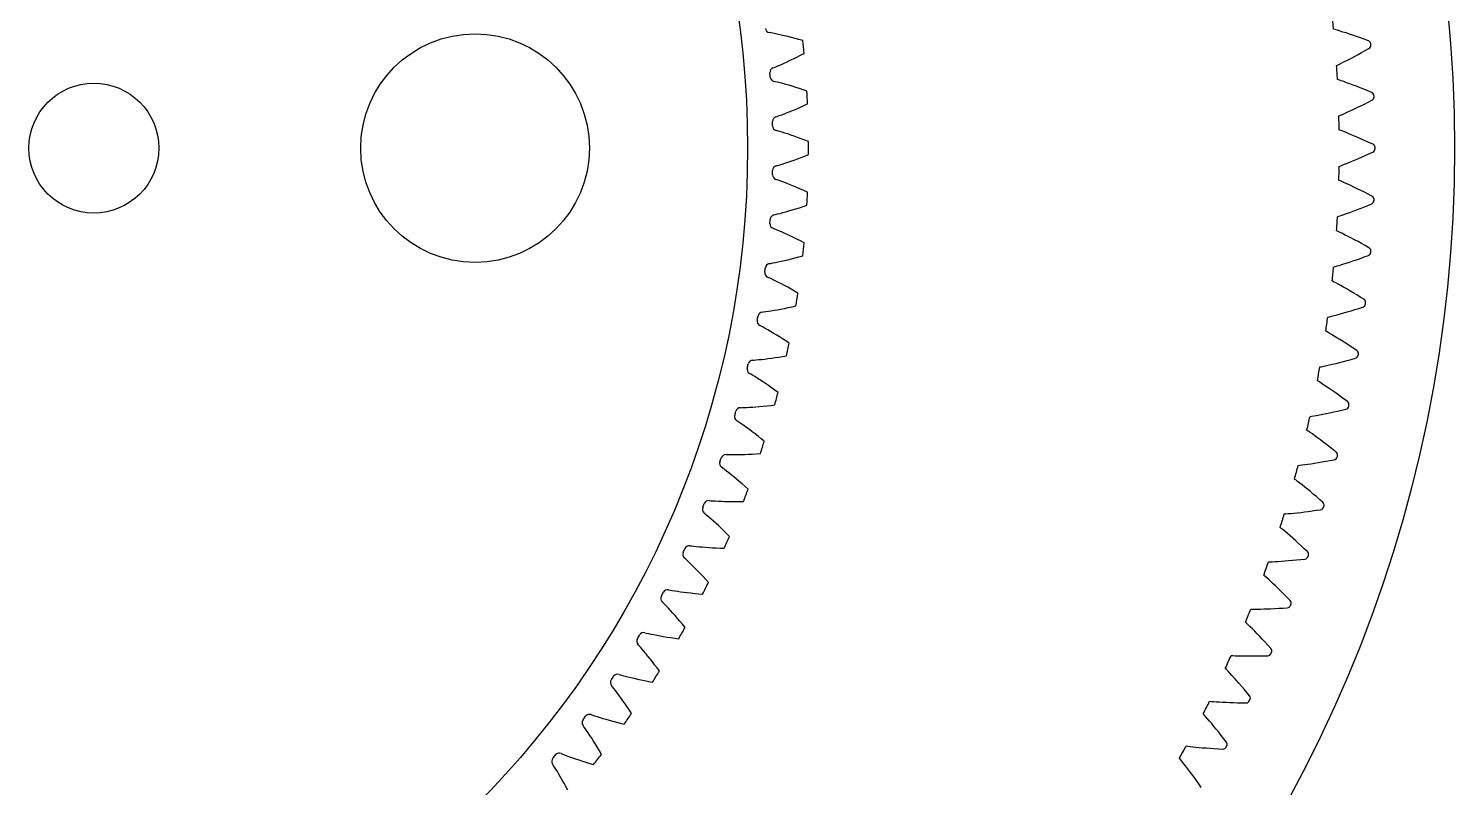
# Model space of a CAD drawing. Header units: millimetres. Extents: x -107 to 107, y -107 to 107.
# Drawn here: x -5.1 to 107.1, y -50.4 to 9.4 of the extents above; entities that cross this region are included whole.
import ezdxf

# ---------------------------------------------------------------- set-up
doc = ezdxf.new("R2010")
doc.units = ezdxf.units.MM

msp = doc.modelspace()

# ---------------------------------------------------------------- linework, layer by layer
at = {"layer": 'bore'}
msp.add_circle((0, 0), 5.113, dxfattribs=at)
at = {"layer": 'journal'}
msp.add_circle((-21.875, 0), 73.3245, dxfattribs=at)
at = {"layer": 'outer'}
msp.add_circle((0, 0), 107.079107, dxfattribs=at)
at = {"layer": 'output_ring'}
for p, q in [((97.688806, 9.332361), (97.567915, 9.367882)), ((97.865622, 9.279595), (97.688806, 9.332361)), ((98.072308, 9.216697), (97.865622, 9.279595)), ((98.301168, 9.145536), (98.072308, 9.216697)), ((98.54809, 9.066988), (98.301168, 9.145536)), ((98.81044, 8.981538), (98.54809, 9.066988)), ((99.086367, 8.889469), (98.81044, 8.981538)), ((99.374478, 8.790953), (99.086367, 8.889469)), ((99.673686, 8.686093), (99.374478, 8.790953)), ((99.983108, 8.574942), (99.673686, 8.686093)), ((100.301974, 8.457986), (99.983108, 8.574942)), ((98.079989, 6.641272), (98.27381, 6.73671)), ((98.27381, 6.73671), (98.488181, 6.843885)), ((98.488181, 6.843885), (98.719183, 6.961265)), ((98.719183, 6.961265), (98.964297, 7.087948)), ((98.964297, 7.087948), (99.221741, 7.223354)), ((99.221741, 7.223354), (99.49017, 7.367089)), ((99.49017, 7.367089), (99.768524, 7.518877)), ((99.768524, 7.518877), (100.055944, 7.678522)), ((100.055944, 7.678522), (100.351746, 7.845421)), ((97.800441, 6.506081), (97.914012, 6.560652)), ((97.914012, 6.560652), (98.079989, 6.641272)), ((97.986754, 5.365799), (97.867402, 5.40619)), ((98.161286, 5.305911), (97.986754, 5.365799)), ((98.365253, 5.234689), (98.161286, 5.305911)), ((98.591042, 5.154311), (98.365253, 5.234689)), ((98.834577, 5.065822), (98.591042, 5.154311)), ((99.09325, 4.969809), (98.834577, 5.065822)), ((99.365218, 4.866634), (99.09325, 4.969809)), ((99.649101, 4.756523), (99.365218, 4.866634)), ((99.943813, 4.639623), (99.649101, 4.756523)), ((100.248477, 4.516025), (99.943813, 4.639623)), ((100.562341, 4.386242), (100.248477, 4.516025)), ((99.706994, 3.32914), (99.991271, 3.469524)), ((99.991271, 3.469524), (100.284925, 3.617389)), ((100.284925, 3.617389), (100.587248, 3.772164)), ((97.98376, 2.537317), (98.09945, 2.587241)), ((98.09945, 2.587241), (98.268558, 2.661067)), ((98.268558, 2.661067), (98.466087, 2.748573)), ((98.466087, 2.748573), (98.684625, 2.846972)), ((98.684625, 2.846972), (98.920194, 2.954894)), ((98.920194, 2.954894), (99.170241, 3.071539)), ((99.170241, 3.071539), (99.432961, 3.196401)), ((99.432961, 3.196401), (99.706994, 3.32914)), ((98.12371, 1.390422), (98.006093, 1.435616)), ((98.295672, 1.323509), (98.12371, 1.390422)), ((98.496585, 1.24408), (98.295672, 1.323509)), ((98.718931, 1.154618), (98.496585, 1.24408)), ((98.95868, 1.056332), (98.718931, 1.154618)), ((99.213249, 0.949915), (98.95868, 1.056332)), ((99.480813, 0.835803), (99.213249, 0.949915)), ((99.76, 0.714278), (99.480813, 0.835803)), ((100.049733, 0.585531), (99.76, 0.714278)), ((100.349137, 0.449687), (100.049733, 0.585531)), ((100.657484, 0.307291), (100.349137, 0.449687)), ((98.718931, -1.154618), (98.95868, -1.056332)), ((98.95868, -1.056332), (99.213249, -0.949915)), ((99.213249, -0.949915), (99.480813, -0.835803)), ((99.480813, -0.835803), (99.76, -0.714278)), ((99.76, -0.714278), (100.049733, -0.585531)), ((100.049733, -0.585531), (100.349137, -0.449687)), ((100.349137, -0.449687), (100.657484, -0.307291)), ((98.006093, -1.435616), (98.12371, -1.390422)), ((98.12371, -1.390422), (98.295672, -1.323509)), ((98.295672, -1.323509), (98.496585, -1.24408)), ((98.496585, -1.24408), (98.718931, -1.154618)), ((98.09945, -2.587241), (97.98376, -2.537317)), ((98.268558, -2.661067), (98.09945, -2.587241)), ((98.466087, -2.748573), (98.268558, -2.661067)), ((98.684625, -2.846972), (98.466087, -2.748573)), ((98.920194, -2.954894), (98.684625, -2.846972)), ((99.170241, -3.071539), (98.920194, -2.954894)), ((99.432961, -3.196401), (99.170241, -3.071539)), ((99.706994, -3.32914), (99.432961, -3.196401)), ((99.991271, -3.469524), (99.706994, -3.32914)), ((100.284925, -3.617389), (99.991271, -3.469524)), ((100.248477, -4.516025), (100.562341, -4.386242)), ((100.587248, -3.772164), (100.284925, -3.617389)), ((97.867402, -5.40619), (97.986754, -5.365799)), ((97.986754, -5.365799), (98.161286, -5.305911)), ((98.161286, -5.305911), (98.365253, -5.234689)), ((98.365253, -5.234689), (98.591042, -5.154311)), ((98.591042, -5.154311), (98.834577, -5.065822)), ((98.834577, -5.065822), (99.09325, -4.969809)), ((99.09325, -4.969809), (99.365218, -4.866634)), ((99.365218, -4.866634), (99.649101, -4.756523)), ((99.649101, -4.756523), (99.943813, -4.639623)), ((99.943813, -4.639623), (100.248477, -4.516025)), ((97.914012, -6.560652), (97.800441, -6.506081)), ((98.079989, -6.641272), (97.914012, -6.560652)), ((98.27381, -6.73671), (98.079989, -6.641272)), ((98.488181, -6.843885), (98.27381, -6.73671)), ((98.719183, -6.961265), (98.488181, -6.843885)), ((98.964297, -7.087948), (98.719183, -6.961265)), ((99.221741, -7.223354), (98.964297, -7.087948)), ((99.49017, -7.367089), (99.221741, -7.223354)), ((99.768524, -7.518877), (99.49017, -7.367089)), ((100.055944, -7.678522), (99.768524, -7.518877)), ((100.351746, -7.845421), (100.055944, -7.678522)), ((98.81044, -8.981538), (99.086367, -8.889469)), ((99.086367, -8.889469), (99.374478, -8.790953)), ((99.374478, -8.790953), (99.673686, -8.686093)), ((99.673686, -8.686093), (99.983108, -8.574942)), ((99.983108, -8.574942), (100.301974, -8.457986)), ((97.567915, -9.367882), (97.688806, -9.332361)), ((97.688806, -9.332361), (97.865622, -9.279595)), ((97.865622, -9.279595), (98.072308, -9.216697)), ((98.072308, -9.216697), (98.301168, -9.145536)), ((98.301168, -9.145536), (98.54809, -9.066988)), ((98.54809, -9.066988), (98.81044, -8.981538)), ((97.567701, -10.523285), (97.456435, -10.464156)), ((97.730275, -10.610564), (97.567701, -10.523285)), ((97.920069, -10.713779), (97.730275, -10.610564)), ((98.129921, -10.829553), (97.920069, -10.713779)), ((98.355976, -10.956198), (98.129921, -10.829553)), ((98.595755, -11.09271), (98.355976, -10.956198)), ((98.8475, -11.238438), (98.595755, -11.09271)), ((99.109883, -11.392933), (98.8475, -11.238438)), ((99.381858, -11.555878), (99.109883, -11.392933)), ((99.662572, -11.727039), (99.381858, -11.555878)), ((99.951367, -11.905789), (99.662572, -11.727039)), ((97.108124, -13.314183), (97.230356, -13.28359)), ((97.230356, -13.28359), (97.409164, -13.238032)), ((97.409164, -13.238032), (97.618229, -13.183563)), ((97.618229, -13.183563), (97.849786, -13.121735)), ((97.849786, -13.121735), (98.099688, -13.053258)), ((98.099688, -13.053258), (98.365286, -12.97851)), ((98.365286, -12.97851), (98.644717, -12.897699)), ((98.644717, -12.897699), (98.936584, -12.81094)), ((98.936584, -12.81094), (99.239796, -12.718291)), ((99.239796, -12.718291), (99.553468, -12.619771)), ((99.553468, -12.619771), (99.876812, -12.515833)), ((97.061087, -14.468627), (96.952309, -14.405038)), ((97.219991, -14.562423), (97.061087, -14.468627)), ((97.405446, -14.673245), (97.219991, -14.562423)), ((97.610433, -14.797429), (97.405446, -14.673245)), ((97.83117, -14.93313), (97.610433, -14.797429)), ((98.06522, -15.079248), (97.83117, -14.93313)), ((98.310853, -15.235058), (98.06522, -15.079248)), ((98.566759, -15.40006), (98.310853, -15.235058)), ((98.831907, -15.573892), (98.566759, -15.40006)), ((99.105454, -15.756289), (98.831907, -15.573892)), ((98.040993, -16.884737), (98.336137, -16.809878)), ((98.336137, -16.809878), (98.642854, -16.729593)), ((98.642854, -16.729593), (98.960261, -16.643866)), ((98.960261, -16.643866), (99.287552, -16.553117)), ((99.386768, -15.946595), (99.105454, -15.756289)), ((96.488785, -17.238608), (96.612156, -17.212994)), ((96.612156, -17.212994), (96.792664, -17.17472)), ((96.792664, -17.17472), (97.003765, -17.128768)), ((97.003765, -17.128768), (97.237637, -17.076374)), ((97.237637, -17.076374), (97.490108, -17.018082)), ((97.490108, -17.018082), (97.758517, -16.954158)), ((97.758517, -16.954158), (98.040993, -16.884737)), ((96.395002, -18.390198), (96.28889, -18.322252)), ((96.549974, -18.490357), (96.395002, -18.390198)), ((96.730786, -18.608603), (96.549974, -18.490357)), ((96.930572, -18.740992), (96.730786, -18.608603)), ((97.145628, -18.885527), (96.930572, -18.740992)), ((97.373565, -19.04101), (97.145628, -18.885527)), ((97.612681, -19.206646), (97.373565, -19.04101)), ((97.86169, -19.381883), (97.612681, -19.206646)), ((98.119576, -19.566318), (97.86169, -19.381883)), ((98.385506, -19.759651), (98.119576, -19.566318)), ((98.658877, -19.961201), (98.385506, -19.759651)), ((95.710915, -21.134711), (95.835223, -21.114117)), ((95.835223, -21.114117), (96.017133, -21.08319)), ((96.017133, -21.08319), (96.229923, -21.04583)), ((96.229923, -21.04583), (96.465726, -21.002958)), ((96.465726, -21.002958), (96.720352, -20.954944)), ((96.720352, -20.954944), (96.991132, -20.901951)), ((96.991132, -20.901951), (97.276189, -20.844035)), ((97.276189, -20.844035), (97.574124, -20.781197)), ((97.574124, -20.781197), (97.883843, -20.713408)), ((97.883843, -20.713408), (98.204463, -20.640615)), ((98.204463, -20.640615), (98.535162, -20.563204)), ((95.57054, -22.281554), (95.467269, -22.209364)), ((95.721326, -22.38791), (95.57054, -22.281554)), ((95.897197, -22.513387), (95.721326, -22.38791)), ((96.091454, -22.653764), (95.897197, -22.513387)), ((96.300476, -22.806896), (96.091454, -22.653764)), ((96.521924, -22.971488), (96.300476, -22.806896)), ((96.754132, -23.146678), (96.521924, -22.971488)), ((96.995835, -23.331863), (96.754132, -23.146678)), ((97.246034, -23.526597), (96.995835, -23.331863)), ((97.503911, -23.730548), (97.246034, -23.526597)), ((96.651797, -24.718374), (96.964008, -24.663191)), ((96.964008, -24.663191), (97.287316, -24.603452)), ((97.287316, -24.603452), (97.62088, -24.539506)), ((97.76889, -23.943011), (97.503911, -23.730548)), ((94.775792, -24.996089), (94.900832, -24.98055)), ((94.900832, -24.98055), (95.083847, -24.95702)), ((95.083847, -24.95702), (95.297976, -24.928314)), ((95.297976, -24.928314), (95.535323, -24.895033)), ((95.535323, -24.895033), (95.791685, -24.857378)), ((95.791685, -24.857378), (96.06439, -24.815401)), ((96.06439, -24.815401), (96.35156, -24.769085)), ((96.35156, -24.769085), (96.651797, -24.718374)), ((94.589056, -26.136301), (94.488795, -26.059985)), ((94.735408, -26.248681), (94.589056, -26.136301)), ((94.90605, -26.381182), (94.735408, -26.248681)), ((95.094458, -26.529315), (94.90605, -26.381182)), ((95.297103, -26.690793), (95.094458, -26.529315)), ((95.511699, -26.864223), (95.297103, -26.690793)), ((95.736616, -27.048681), (95.511699, -26.864223)), ((95.970616, -27.243508), (95.736616, -27.048681)), ((96.212718, -27.448222), (95.970616, -27.243508)), ((96.462118, -27.662455), (96.212718, -27.448222)), ((96.718268, -27.885483), (96.462118, -27.662455)), ((93.684953, -28.816398), (93.81052, -28.80594)), ((93.81052, -28.80594), (93.994338, -28.789846)), ((93.994338, -28.789846), (94.209454, -28.769841)), ((94.209454, -28.769841), (94.447955, -28.746206)), ((94.447955, -28.746206), (94.705633, -28.718971)), ((94.705633, -28.718971), (94.979815, -28.688081)), ((94.979815, -28.688081), (95.268626, -28.65344)), ((95.268626, -28.65344), (95.570671, -28.614937)), ((95.570671, -28.614937), (95.884862, -28.572453)), ((95.884862, -28.572453), (96.210325, -28.525865)), ((96.210325, -28.525865), (96.546207, -28.475489)), ((93.452163, -29.948106), (93.355077, -29.86779)), ((93.59384, -30.066325), (93.452163, -29.948106)), ((93.758972, -30.205633), (93.59384, -30.066325)), ((93.941222, -30.36128), (93.758972, -30.205633)), ((94.137157, -30.530836), (93.941222, -30.36128)), ((94.344548, -30.712821), (94.137157, -30.530836)), ((94.561805, -30.906242), (94.344548, -30.712821)), ((94.787717, -31.110392), (94.561805, -30.906242)), ((95.021324, -31.324749), (94.787717, -31.110392)), ((95.261837, -31.548914), (95.021324, -31.324749)), ((93.205409, -32.550149), (93.46398, -32.533379)), ((93.46398, -32.533379), (93.739188, -32.513625)), ((93.739188, -32.513625), (94.029166, -32.490717)), ((94.029166, -32.490717), (94.332523, -32.464487)), ((94.332523, -32.464487), (94.648178, -32.434771)), ((94.648178, -32.434771), (94.975261, -32.40141)), ((94.975261, -32.40141), (95.312909, -32.364687)), ((95.508739, -31.782139), (95.261837, -31.548914)), ((92.161728, -33.710707), (92.067977, -33.626522)), ((92.44019, -32.589363), (92.566077, -32.584001)), ((92.566077, -32.584001), (92.750396, -32.57537)), ((92.750396, -32.57537), (92.966147, -32.5641)), ((92.966147, -32.5641), (93.205409, -32.550149)), ((92.298497, -33.83457), (92.161728, -33.710707)), ((92.457848, -33.980455), (92.298497, -33.83457)), ((92.633641, -34.14336), (92.457848, -33.980455)), ((92.822543, -34.320718), (92.633641, -34.14336)), ((93.022389, -34.510958), (92.822543, -34.320718)), ((93.231629, -34.713024), (93.022389, -34.510958)), ((93.449083, -34.926162), (93.231629, -34.713024)), ((93.673811, -35.14981), (93.449083, -34.926162)), ((93.905042, -35.383538), (93.673811, -35.14981)), ((94.142289, -35.626577), (93.905042, -35.383538)), ((91.043548, -36.308783), (91.169549, -36.308527)), ((91.169549, -36.308527), (91.354066, -36.307373)), ((91.354066, -36.307373), (91.570096, -36.304855)), ((91.570096, -36.304855), (91.809728, -36.300612)), ((91.809728, -36.300612), (92.068765, -36.294335)), ((92.068765, -36.294335), (92.344548, -36.28575)), ((92.344548, -36.28575), (92.635216, -36.274613)), ((92.635216, -36.274613), (92.939387, -36.260698)), ((92.939387, -36.260698), (93.255987, -36.243798)), ((93.255987, -36.243798), (93.584153, -36.223719)), ((93.584153, -36.223719), (93.923012, -36.200711)), ((90.719871, -37.417921), (90.629609, -37.330006)), ((90.851509, -37.547225), (90.719871, -37.417921)), ((91.004817, -37.699448), (90.851509, -37.547225)), ((91.173863, -37.869343), (91.004817, -37.699448)), ((91.355423, -38.054211), (91.173863, -37.869343)), ((91.547395, -38.252394), (91.355423, -38.054211)), ((91.748274, -38.462773), (91.547395, -38.252394)), ((91.956911, -38.684548), (91.748274, -38.462773)), ((92.172391, -38.91712), (91.956911, -38.684548)), ((92.393961, -39.160026), (92.172391, -38.91712)), ((92.621164, -39.41248), (92.393961, -39.160026)), ((89.497321, -39.968547), (89.623229, -39.973398)), ((89.623229, -39.973398), (89.807642, -39.979722)), ((89.807642, -39.979722), (90.023596, -39.985962)), ((90.023596, -39.985962), (90.263203, -39.991434)), ((90.263203, -39.991434), (90.522282, -39.995659)), ((90.522282, -39.995659), (90.798186, -39.998258)), ((90.798186, -39.998258), (91.089066, -39.998909)), ((91.089066, -39.998909), (91.393552, -39.997332)), ((91.393552, -39.997332), (91.710576, -39.993276)), ((91.710576, -39.993276), (92.039287, -39.986514)), ((92.039287, -39.986514), (92.378799, -39.977256)), ((89.128962, -41.063657), (89.042336, -40.972157)), ((89.255251, -41.19819), (89.128962, -41.063657)), ((89.402264, -41.356501), (89.255251, -41.19819)), ((89.564287, -41.533107), (89.402264, -41.356501)), ((89.738206, -41.725181), (89.564287, -41.533107)), ((89.921989, -41.930981), (89.738206, -41.725181)), ((90.114177, -42.149328), (89.921989, -41.930981)), ((90.313655, -42.379376), (90.114177, -42.149328)), ((90.519533, -42.620489), (90.313655, -42.379376)), ((90.731076, -42.872175), (90.519533, -42.620489)), ((87.804051, -43.562644), (87.929659, -43.572594)), ((87.929659, -43.572594), (88.113664, -43.586386)), ((88.113664, -43.586386), (88.329188, -43.601372)), ((88.329188, -43.601372), (88.568376, -43.616549)), ((88.568376, -43.616549), (88.827071, -43.631271)), ((88.827071, -43.631271), (89.102643, -43.645048)), ((89.102643, -43.645048), (89.393258, -43.657487)), ((89.393258, -43.657487), (89.697557, -43.668251)), ((89.697557, -43.668251), (90.014485, -43.677046)), ((90.014485, -43.677046), (90.3432, -43.68361)), ((90.3432, -43.68361), (90.682809, -43.688119)), ((90.947862, -43.133629), (90.731076, -42.872175)), ((87.391614, -44.641926), (87.308768, -44.54699)), ((87.512348, -44.781466), (87.391614, -44.641926)), ((87.652824, -44.945605), (87.512348, -44.781466)), ((87.807557, -45.128632), (87.652824, -44.945605)), ((87.973549, -45.327596), (87.807557, -45.128632)), ((88.14884, -45.540675), (87.973549, -45.327596)), ((88.332022, -45.766632), (88.14884, -45.540675)), ((88.522014, -46.004575), (88.332022, -45.766632)), ((88.717951, -46.253833), (88.522014, -46.004575)), ((85.966519, -47.085167), (86.09162, -47.100199)), ((86.09162, -47.100199), (86.274915, -47.121437)), ((86.274915, -47.121437), (86.489655, -47.145145)), ((88.919121, -46.513885), (88.717951, -46.253833)), ((89.125133, -46.78391), (88.919121, -46.513885)), ((85.510682, -48.146849), (85.431751, -48.048633)), ((85.625662, -48.291167), (85.510682, -48.146849)), ((86.489655, -47.145145), (86.728031, -47.170003)), ((86.728031, -47.170003), (86.985917, -47.195196)), ((86.985917, -47.195196), (87.260704, -47.22013)), ((87.260704, -47.22013), (87.550577, -47.244336)), ((87.550577, -47.244336), (87.854189, -47.267423)), ((87.854189, -47.267423), (88.170501, -47.289054)), ((88.170501, -47.289054), (88.49868, -47.308934)), ((88.49868, -47.308934), (88.837827, -47.327203)), ((85.759371, -48.460864), (85.625662, -48.291167)), ((85.906559, -48.650011), (85.759371, -48.460864)), ((86.064351, -48.855539), (85.906559, -48.650011)), ((86.230864, -49.075546), (86.064351, -48.855539)), ((86.404738, -49.308741), (86.230864, -49.075546)), ((86.584931, -49.554188), (86.404738, -49.308741)), ((86.770606, -49.811182), (86.584931, -49.554188)), ((86.961072, -50.079173), (86.770606, -49.811182)), ((87.155972, -50.357325), (86.961072, -50.079173))]:
    msp.add_line(p, q, dxfattribs=at)
for centre, radius, start, end in [((0, 0), 98.016607, 5.484383, 6.12852), ((100.195971, 8.177338), 0.3, 4.665765, 69.307909), ((100.201826, 8.105275), 0.3, 299.982414, 4.624558), ((0, 0), 100.829107, 4.624558, 4.665765), ((0, 0), 98.016607, 3.161803, 3.805939), ((100.445051, 4.11012), 0.3, 2.343184, 66.985328), ((100.447981, 4.03788), 0.3, 297.659833, 2.301977), ((0, 0), 100.829107, 2.301977, 2.343184), ((0, 0), 98.016607, 0.839222, 1.483359), ((100.529101, 0.03615), 0.3, 0.020603, 64.662747), ((0, 0), 100.829107, 359.979397, 0.020603), ((100.529101, -0.03615), 0.3, 295.337253, 359.979397), ((0, 0), 98.016607, 358.516641, 359.160778), ((100.445051, -4.11012), 0.3, 293.014672, 357.656816), ((100.447981, -4.03788), 0.3, 357.698023, 62.340167), ((0, 0), 100.829107, 357.656816, 357.698023), ((0, 0), 98.016607, 356.194061, 356.838197), ((100.201826, -8.105275), 0.3, 355.375442, 60.017586), ((100.195971, -8.177338), 0.3, 290.692091, 355.334235), ((0, 0), 100.829107, 355.334235, 355.375442), ((0, 0), 98.016607, 353.87148, 354.515617), ((99.782268, -12.23112), 0.3, 288.369511, 353.011655), ((99.791039, -12.159354), 0.3, 353.052862, 57.695005), ((0, 0), 100.829107, 353.011655, 353.052862), ((0, 0), 98.016607, 351.548899, 352.193036), ((99.204624, -16.264806), 0.3, 286.04693, 350.689074), ((99.216296, -16.193454), 0.3, 350.730281, 55.372425), ((0, 0), 100.829107, 350.689074, 350.730281), ((0, 0), 98.016607, 349.226319, 349.870455), ((98.478541, -20.200949), 0.3, 348.4077, 53.049844), ((0, 0), 98.016607, 346.903738, 347.547875), ((98.463987, -20.271769), 0.3, 283.724349, 348.366493), ((0, 0), 100.829107, 348.366493, 348.4077), ((97.561574, -24.245426), 0.3, 281.401769, 346.043913), ((97.578986, -24.175254), 0.3, 346.08512, 50.727263), ((0, 0), 100.829107, 346.043913, 346.08512), ((0, 0), 98.016607, 344.581157, 345.225294), ((96.519109, -28.109839), 0.3, 343.762539, 48.404683), ((0, 0), 98.016607, 342.258577, 342.902714), ((96.498867, -28.179248), 0.3, 279.079188, 343.721332), ((0, 0), 100.829107, 343.721332, 343.762539), ((95.277613, -32.066771), 0.3, 276.756608, 341.398751), ((95.300651, -31.998239), 0.3, 341.439958, 46.082102), ((0, 0), 100.829107, 341.398751, 341.439958), ((0, 0), 98.016607, 339.935996, 340.580133), ((93.925614, -35.834067), 0.3, 339.117378, 43.759522), ((0, 0), 98.016607, 337.613416, 338.257552), ((93.899818, -35.901609), 0.3, 274.434027, 339.076171), ((0, 0), 100.829107, 339.076171, 339.117378), ((0, 0), 98.016607, 335.290835, 335.934972), ((92.367746, -39.67746), 0.3, 272.111446, 336.75359), ((92.396258, -39.611019), 0.3, 336.794797, 41.436941), ((0, 0), 100.829107, 336.75359, 336.794797), ((0, 0), 98.016607, 332.968254, 333.612391), ((90.683914, -43.388121), 0.3, 269.788866, 334.431009), ((90.715096, -43.32289), 0.3, 334.472216, 39.11436), ((0, 0), 100.829107, 334.431009, 334.472216), ((0, 0), 98.016607, 330.645674, 331.28981), ((0, 0), 100.829107, 332.108429, 332.149636), ((88.884888, -46.963583), 0.3, 332.149636, 36.79178), ((88.851089, -47.027496), 0.3, 267.466285, 332.108429)]:
    msp.add_arc(centre, radius, start, end, dxfattribs=at)
at = {"layer": 'pin'}
msp.add_circle((30, 0), 9, dxfattribs=at)
at = {"layer": 'thin_ring_external'}
for p, q in [((53.272601, 9.075416), (53.156345, 9.098469)), ((53.442376, 9.043311), (53.272601, 9.075416)), ((53.640937, 9.004095), (53.442376, 9.043311)), ((53.860927, 8.958593), (53.640937, 9.004095)), ((54.098421, 8.907097), (53.860927, 8.958593)), ((54.350911, 8.849708), (54.098421, 8.907097)), ((54.616631, 8.786435), (54.350911, 8.849708)), ((54.894256, 8.71724), (54.616631, 8.786435)), ((55.18275, 8.642062), (54.894256, 8.71724)), ((55.481273, 8.560825), (55.18275, 8.642062)), ((55.789125, 8.473445), (55.481273, 8.560825)), ((54.325299, 6.694143), (54.560891, 6.801571)), ((54.560891, 6.801571), (54.808244, 6.917446)), ((54.808244, 6.917446), (55.066054, 7.041536)), ((55.066054, 7.041536), (55.333292, 7.173689)), ((55.333292, 7.173689), (55.60912, 7.31381)), ((55.60912, 7.31381), (55.892838, 7.461838)), ((53.441653, 6.315594), (53.550812, 6.361757)), ((53.550812, 6.361757), (53.710541, 6.427644)), ((53.710541, 6.427644), (53.897014, 6.506334)), ((53.897014, 6.506334), (54.103195, 6.595529)), ((54.103195, 6.595529), (54.325299, 6.694143)), ((53.637972, 5.226496), (53.523044, 5.255455)), ((53.805885, 5.185764), (53.637972, 5.226496)), ((54.002185, 5.136461), (53.805885, 5.185764)), ((54.219565, 5.079785), (54.002185, 5.136461)), ((54.45412, 5.01623), (54.219565, 5.079785)), ((54.70335, 4.946024), (54.45412, 5.01623)), ((54.965492, 4.869265), (54.70335, 4.946024)), ((55.239223, 4.785985), (54.965492, 4.869265)), ((55.523502, 4.696174), (55.239223, 4.785985)), ((55.817487, 4.5998), (55.523502, 4.696174)), ((56.120476, 4.496816), (55.817487, 4.5998)), ((55.881494, 3.347884), (56.1724, 3.481233)), ((53.665884, 2.461643), (53.777259, 2.502172)), ((53.777259, 2.502172), (53.940143, 2.559816)), ((53.940143, 2.559816), (54.130391, 2.628883)), ((54.130391, 2.628883), (54.340857, 2.707433)), ((54.340857, 2.707433), (54.567707, 2.794578)), ((54.567707, 2.794578), (54.808477, 2.889837)), ((54.808477, 2.889837), (55.061424, 2.992931)), ((55.061424, 2.992931), (55.325234, 3.103694)), ((55.325234, 3.103694), (55.598871, 3.22203)), ((55.598871, 3.22203), (55.881494, 3.347884)), ((53.806337, 1.363941), (53.693038, 1.398731)), ((53.971952, 1.314689), (53.806337, 1.363941)), ((54.165478, 1.255427), (53.971952, 1.314689)), ((54.379681, 1.187725), (54.165478, 1.255427)), ((54.610685, 1.112277), (54.379681, 1.187725)), ((54.856005, 1.029436), (54.610685, 1.112277)), ((55.113886, 0.939393), (54.856005, 1.029436)), ((55.383007, 0.842244), (55.113886, 0.939393)), ((55.662329, 0.738035), (55.383007, 0.842244)), ((55.95101, 0.626776), (55.662329, 0.738035)), ((56.248345, 0.508455), (55.95101, 0.626776)), ((54.379681, -1.187725), (54.610685, -1.112277)), ((54.610685, -1.112277), (54.856005, -1.029436)), ((54.856005, -1.029436), (55.113886, -0.939393)), ((55.113886, -0.939393), (55.383007, -0.842244)), ((55.383007, -0.842244), (55.662329, -0.738035)), ((55.662329, -0.738035), (55.95101, -0.626776)), ((55.95101, -0.626776), (56.248345, -0.508455)), ((53.693038, -1.398731), (53.806337, -1.363941)), ((53.806337, -1.363941), (53.971952, -1.314689)), ((53.971952, -1.314689), (54.165478, -1.255427)), ((54.165478, -1.255427), (54.379681, -1.187725)), ((53.777259, -2.502172), (53.665884, -2.461643)), ((53.940143, -2.559816), (53.777259, -2.502172)), ((54.130391, -2.628883), (53.940143, -2.559816)), ((54.340857, -2.707433), (54.130391, -2.628883)), ((54.567707, -2.794578), (54.340857, -2.707433)), ((54.808477, -2.889837), (54.567707, -2.794578)), ((55.061424, -2.992931), (54.808477, -2.889837)), ((55.325234, -3.103694), (55.061424, -2.992931)), ((55.598871, -3.22203), (55.325234, -3.103694)), ((55.881494, -3.347884), (55.598871, -3.22203)), ((56.1724, -3.481233), (55.881494, -3.347884)), ((53.523044, -5.255455), (53.637972, -5.226496)), ((53.637972, -5.226496), (53.805885, -5.185764)), ((53.805885, -5.185764), (54.002185, -5.136461)), ((54.002185, -5.136461), (54.219565, -5.079785)), ((54.219565, -5.079785), (54.45412, -5.01623)), ((54.45412, -5.01623), (54.70335, -4.946024)), ((54.70335, -4.946024), (54.965492, -4.869265)), ((54.965492, -4.869265), (55.239223, -4.785985)), ((55.239223, -4.785985), (55.523502, -4.696174)), ((55.523502, -4.696174), (55.817487, -4.5998)), ((55.817487, -4.5998), (56.120476, -4.496816)), ((53.550812, -6.361757), (53.441653, -6.315594)), ((53.710541, -6.427644), (53.550812, -6.361757)), ((53.897014, -6.506334), (53.710541, -6.427644)), ((54.103195, -6.595529), (53.897014, -6.506334)), ((54.325299, -6.694143), (54.103195, -6.595529)), ((54.560891, -6.801571), (54.325299, -6.694143)), ((54.808244, -6.917446), (54.560891, -6.801571)), ((55.066054, -7.041536), (54.808244, -6.917446)), ((55.333292, -7.173689), (55.066054, -7.041536)), ((55.60912, -7.31381), (55.333292, -7.173689)), ((55.892838, -7.461838), (55.60912, -7.31381)), ((53.640937, -9.004095), (53.860927, -8.958593)), ((53.860927, -8.958593), (54.098421, -8.907097)), ((54.098421, -8.907097), (54.350911, -8.849708)), ((54.350911, -8.849708), (54.616631, -8.786435)), ((54.616631, -8.786435), (54.894256, -8.71724)), ((54.894256, -8.71724), (55.18275, -8.642062)), ((55.18275, -8.642062), (55.481273, -8.560825)), ((55.481273, -8.560825), (55.789125, -8.473445)), ((53.156345, -9.098469), (53.272601, -9.075416)), ((53.272601, -9.075416), (53.442376, -9.043311)), ((53.442376, -9.043311), (53.640937, -9.004095)), ((53.127589, -10.204745), (53.020928, -10.153069)), ((53.283744, -10.278702), (53.127589, -10.204745)), ((53.465956, -10.366811), (53.283744, -10.278702)), ((53.667314, -10.466417), (53.465956, -10.366811)), ((53.884093, -10.576244), (53.667314, -10.466417)), ((54.113893, -10.695561), (53.884093, -10.576244)), ((54.355006, -10.823915), (54.113893, -10.695561)), ((54.606144, -10.961006), (54.355006, -10.823915)), ((54.866285, -11.106632), (54.606144, -10.961006)), ((55.134599, -11.260655), (54.866285, -11.106632)), ((55.410388, -11.422977), (55.134599, -11.260655)), ((52.593898, -12.917745), (52.711179, -12.900659)), ((52.711179, -12.900659), (52.882372, -12.877264)), ((52.882372, -12.877264), (53.082676, -12.848239)), ((53.082676, -12.848239), (53.304703, -12.814028)), ((53.304703, -12.814028), (53.544517, -12.774727)), ((53.544517, -12.774727), (53.799607, -12.730305)), ((53.799607, -12.730305), (54.068211, -12.680682)), ((54.068211, -12.680682), (54.349008, -12.625753)), ((54.349008, -12.625753), (54.640964, -12.565403)), ((54.640964, -12.565403), (54.943245, -12.499515)), ((54.943245, -12.499515), (55.255158, -12.427969)), ((52.508692, -14.021111), (52.404809, -13.964055)), ((52.660867, -14.102944), (52.508692, -14.021111)), ((52.838343, -14.200242), (52.660867, -14.102944)), ((53.034352, -14.31), (52.838343, -14.200242)), ((53.245241, -14.430752), (53.034352, -14.31)), ((53.468648, -14.561647), (53.245241, -14.430752)), ((53.702893, -14.702145), (53.468648, -14.561647)), ((53.946703, -14.851881), (53.702893, -14.702145)), ((54.199069, -15.0106), (53.946703, -14.851881)), ((54.459169, -15.178122), (54.199069, -15.0106)), ((54.72631, -15.354314), (54.459169, -15.178122)), ((51.83717, -16.703321), (51.955171, -16.692245)), ((51.955171, -16.692245), (52.127334, -16.677622)), ((52.127334, -16.677622), (52.328859, -16.658862)), ((52.328859, -16.658862), (52.552344, -16.636033)), ((52.552344, -16.636033), (52.793851, -16.609028)), ((52.793851, -16.609028), (53.050877, -16.577689)), ((53.050877, -16.577689), (53.321664, -16.541846)), ((53.321664, -16.541846), (53.604899, -16.501326)), ((53.604899, -16.501326), (53.899556, -16.455963)), ((53.899556, -16.455963), (54.204808, -16.405595)), ((54.204808, -16.405595), (54.519966, -16.350069)), ((51.695736, -17.800896), (51.594902, -17.738611)), ((51.843535, -17.890393), (51.695736, -17.800896)), ((52.01581, -17.996626), (51.843535, -17.890393)), ((52.20596, -18.116249), (52.01581, -17.996626)), ((52.410408, -18.247612), (52.20596, -18.116249)), ((52.62684, -18.389744), (52.410408, -18.247612)), ((52.853606, -18.542019), (52.62684, -18.389744)), ((53.089452, -18.704009), (52.853606, -18.542019)), ((53.333385, -18.875407), (53.089452, -18.704009)), ((53.584591, -19.055991), (53.333385, -18.875407)), ((53.842387, -19.245594), (53.584591, -19.055991)), ((50.888135, -20.44532), (51.006547, -20.440283)), ((51.006547, -20.440283), (51.179233, -20.434471)), ((51.179233, -20.434471), (51.381453, -20.426025)), ((51.381453, -20.426025), (51.605812, -20.414637)), ((51.605812, -20.414637), (51.848383, -20.399998)), ((51.848383, -20.399998), (52.106674, -20.381824)), ((52.106674, -20.381824), (52.378938, -20.359854)), ((52.378938, -20.359854), (52.663873, -20.33385)), ((52.663873, -20.33385), (52.960462, -20.303591)), ((52.960462, -20.303591), (53.267886, -20.268875)), ((53.267886, -20.268875), (53.585469, -20.229513)), ((50.690843, -21.534242), (50.593321, -21.466889)), ((50.833879, -21.631168), (50.690843, -21.534242)), ((51.000506, -21.746059), (50.833879, -21.631168)), ((51.184299, -21.875235), (51.000506, -21.746059)), ((51.381773, -22.016866), (51.184299, -21.875235)), ((51.590665, -22.169864), (51.381773, -22.016866)), ((51.80936, -22.333519), (51.590665, -22.169864)), ((52.036627, -22.50734), (51.80936, -22.333519)), ((52.27149, -22.69097), (52.036627, -22.50734)), ((52.513148, -22.884145), (52.27149, -22.69097)), ((52.760927, -23.086664), (52.513148, -22.884145)), ((49.749269, -24.133979), (49.867785, -24.134995)), ((49.867785, -24.134995), (50.040542, -24.138007)), ((50.040542, -24.138007), (50.242929, -24.139898)), ((50.242929, -24.139898), (50.467577, -24.139981)), ((50.467577, -24.139981), (50.710579, -24.137747)), ((50.710579, -24.137747), (50.969461, -24.132786)), ((50.969461, -24.132786), (51.242492, -24.124746)), ((51.242492, -24.124746), (51.528382, -24.113324)), ((51.528382, -24.113324), (51.82613, -24.098249)), ((51.82613, -24.098249), (52.134926, -24.079276)), ((52.134926, -24.079276), (52.454104, -24.056182)), ((49.496634, -25.211406), (49.402678, -25.139162)), ((49.634534, -25.31551), (49.496634, -25.211406)), ((49.795077, -25.438759), (49.634534, -25.31551)), ((49.972035, -25.577151), (49.795077, -25.438759)), ((50.162019, -25.72868), (49.972035, -25.577151)), ((50.362827, -25.892145), (50.162019, -25.72868)), ((50.57288, -26.066754), (50.362827, -25.892145)), ((50.790976, -26.251952), (50.57288, -26.066754)), ((51.016156, -26.447334), (50.790976, -26.251952)), ((51.247635, -26.652597), (51.016156, -26.447334)), ((51.48475, -26.867503), (51.247635, -26.652597)), ((48.423544, -27.759675), (48.541853, -27.766742)), ((48.541853, -27.766742), (48.714231, -27.778571)), ((48.714231, -27.778571), (48.916258, -27.790793)), ((48.916258, -27.790793), (49.140608, -27.802347)), ((49.140608, -27.802347), (49.383408, -27.812524)), ((49.383408, -27.812524), (49.642205, -27.820787)), ((49.642205, -27.820787), (49.91529, -27.826699)), ((49.91529, -27.826699), (50.201391, -27.82989)), ((50.201391, -27.82989), (50.49952, -27.830038)), ((50.49952, -27.830038), (50.808882, -27.826857)), ((50.808882, -27.826857), (51.128823, -27.82009)), ((48.116224, -28.822798), (48.02608, -28.74585)), ((48.248629, -28.933807), (48.116224, -28.822798)), ((48.402669, -29.065092), (48.248629, -28.933807)), ((48.57233, -29.21234), (48.402669, -29.065092)), ((48.754329, -29.373372), (48.57233, -29.21234)), ((48.946529, -29.546877), (48.754329, -29.373372)), ((49.147392, -29.731983), (48.946529, -29.546877)), ((49.355747, -29.928075), (49.147392, -29.731983)), ((49.570657, -30.134701), (49.355747, -29.928075)), ((49.791353, -30.351515), (49.570657, -30.134701)), ((46.914418, -31.31295), (47.032212, -31.326048)), ((47.032212, -31.326048), (47.203761, -31.346664)), ((47.203761, -31.346664), (47.404901, -31.369186)), ((47.404901, -31.369186), (47.628368, -31.392179)), ((47.628368, -31.392179), (47.870331, -31.414741)), ((47.870331, -31.414741), (48.128369, -31.436208)), ((50.017186, -30.578248), (49.791353, -30.351515)), ((46.553216, -32.358993), (46.467118, -32.277543)), ((46.67978, -32.476618), (46.553216, -32.358993)), ((46.826915, -32.615598), (46.67978, -32.476618)), ((48.128369, -31.436208), (48.400796, -31.456056)), ((48.400796, -31.456056), (48.686361, -31.473851)), ((48.686361, -31.473851), (48.984093, -31.489221)), ((48.984093, -31.489221), (49.293214, -31.50184)), ((49.293214, -31.50184), (49.613084, -31.511419)), ((46.988836, -32.771316), (46.826915, -32.615598)), ((47.162376, -32.941431), (46.988836, -32.771316)), ((47.345465, -33.124524), (47.162376, -32.941431)), ((47.536615, -33.319645), (47.345465, -33.124524)), ((47.734685, -33.52612), (47.536615, -33.319645)), ((47.938765, -33.74345), (47.734685, -33.52612)), ((45.225829, -34.784532), (45.3428, -34.803628)), ((48.148102, -33.97125), (47.938765, -33.74345)), ((48.362063, -34.209218), (48.148102, -33.97125)), ((44.811685, -35.810768), (44.729859, -35.725028)), ((44.932078, -35.934702), (44.811685, -35.810768)), ((45.3428, -34.803628), (45.513073, -34.832976)), ((45.513073, -34.832976), (45.7128, -34.865739)), ((45.7128, -34.865739), (45.934801, -34.900113)), ((45.934801, -34.900113), (46.175297, -34.935)), ((46.175297, -34.935), (46.431902, -34.969614)), ((46.431902, -34.969614), (46.702961, -35.003347)), ((46.702961, -35.003347), (46.987244, -35.0357)), ((46.987244, -35.0357), (47.283803, -35.066253)), ((47.283803, -35.066253), (47.591877, -35.094639)), ((47.591877, -35.094639), (47.91084, -35.120538)), ((45.071926, -36.081014), (44.932078, -35.934702)), ((45.225684, -36.244796), (45.071926, -36.081014)), ((45.390311, -36.423551), (45.225684, -36.244796)), ((45.563813, -36.615753), (45.390311, -36.423551)), ((45.744751, -36.820379), (45.563813, -36.615753)), ((45.932019, -37.036699), (45.744751, -36.820379)), ((46.124736, -37.264166), (45.932019, -37.036699)), ((46.322169, -37.502357), (46.124736, -37.264166)), ((46.5237, -37.750941), (46.322169, -37.502357)), ((42.896177, -39.169117), (42.818836, -39.079311)), ((43.010085, -39.299037), (42.896177, -39.169117)), ((43.362181, -38.165366), (43.478024, -38.190409)), ((43.478024, -38.190409), (43.646576, -38.228414)), ((43.646576, -38.228414), (43.84437, -38.271332)), ((43.84437, -38.271332), (44.064327, -38.316997)), ((44.064327, -38.316997), (44.302727, -38.364118)), ((44.302727, -38.364118), (44.557231, -38.41179)), ((44.557231, -38.41179), (44.826213, -38.459319)), ((44.826213, -38.459319), (45.108474, -38.506145)), ((45.108474, -38.506145), (45.403086, -38.5518)), ((45.403086, -38.5518), (45.709308, -38.59588)), ((45.709308, -38.59588), (46.026533, -38.638032)), ((43.142279, -39.452298), (43.010085, -39.299037)), ((43.287474, -39.623718), (43.142279, -39.452298)), ((43.442759, -39.810645), (43.287474, -39.623718)), ((43.606221, -40.011455), (43.442759, -39.810645)), ((43.776474, -40.225054), (43.606221, -40.011455)), ((43.952453, -40.450654), (43.776474, -40.225054)), ((41.328336, -41.446631), (41.44275, -41.477556)), ((41.44275, -41.477556), (41.609142, -41.524117)), ((44.133304, -40.687664), (43.952453, -40.450654)), ((44.318317, -40.935626), (44.133304, -40.687664)), ((44.506892, -41.194175), (44.318317, -40.935626)), ((40.811689, -42.425278), (40.739033, -42.33164)), ((40.918814, -42.560844), (40.811689, -42.425278)), ((41.04301, -42.720655), (40.918814, -42.560844)), ((41.609142, -41.524117), (41.804486, -41.577079)), ((41.804486, -41.577079), (42.021824, -41.633915)), ((42.021824, -41.633915), (42.257508, -41.693148)), ((42.257508, -41.693148), (42.509245, -41.753753)), ((42.509245, -41.753753), (42.775449, -41.814954)), ((42.775449, -41.814954), (43.054951, -41.876132)), ((43.054951, -41.876132), (43.346848, -41.936771)), ((43.346848, -41.936771), (43.65042, -41.996429)), ((43.65042, -41.996429), (43.965078, -42.054723)), ((41.179263, -42.899266), (41.04301, -42.720655)), ((41.324801, -43.093878), (41.179263, -42.899266)), ((41.477796, -43.302773), (41.324801, -43.093878)), ((41.63692, -43.524786), (41.477796, -43.302773)), ((41.801151, -43.759077), (41.63692, -43.524786)), ((41.969663, -44.005012), (41.801151, -43.759077)), ((39.129601, -44.619766), (39.242287, -44.656493)), ((39.242287, -44.656493), (39.406084, -44.71149)), ((39.406084, -44.71149), (39.598469, -44.774357)), ((39.598469, -44.774357), (39.812622, -44.842216)), ((39.812622, -44.842216), (40.044974, -44.913406)), ((42.141774, -44.262098), (41.969663, -44.005012)), ((42.316902, -44.529938), (42.141774, -44.262098)), ((38.563658, -45.570756), (38.495878, -45.47353)), ((38.663721, -45.711616), (38.563658, -45.570756)), ((38.779595, -45.87756), (38.663721, -45.711616)), ((38.90655, -46.062894), (38.779595, -45.87756)), ((40.044974, -44.913406), (40.293288, -44.986785)), ((40.293288, -44.986785), (40.55602, -45.061499)), ((40.55602, -45.061499), (40.832033, -45.136869)), ((40.832033, -45.136869), (41.120453, -45.212333)), ((41.120453, -45.212333), (41.420583, -45.287414)), ((41.420583, -45.287414), (41.731854, -45.361699)), ((39.041961, -46.264684), (38.90655, -46.062894)), ((39.18409, -46.481118), (39.041961, -46.264684)), ((39.331671, -46.710967), (39.18409, -46.481118)), ((39.483724, -46.953338), (39.331671, -46.710967)), ((39.63946, -47.207556), (39.483724, -46.953338)), ((36.771713, -47.676493), (36.882376, -47.718926)), ((36.882376, -47.718926), (37.043151, -47.782215)), ((37.043151, -47.782215), (37.232075, -47.854823)), ((37.232075, -47.854823), (37.442484, -47.933529)), ((37.442484, -47.933529), (37.670897, -48.016489)), ((37.670897, -48.016489), (37.915141, -48.102452)), ((37.915141, -48.102452), (38.173715, -48.190484)), ((38.173715, -48.190484), (38.44552, -48.279849)), ((39.798219, -47.473095), (39.63946, -47.207556)), ((39.959442, -47.749528), (39.798219, -47.473095)), ((36.157949, -48.597345), (36.095222, -48.496785)), ((36.25069, -48.74313), (36.157949, -48.597345)), ((36.357939, -48.914775), (36.25069, -48.74313)), ((36.475265, -49.10635), (36.357939, -48.914775)), ((36.600196, -49.31479), (36.475265, -49.10635)), ((36.731089, -49.5382), (36.600196, -49.31479)), ((38.44552, -48.279849), (38.72971, -48.369941)), ((38.72971, -48.369941), (39.025615, -48.460249)), ((39.025615, -48.460249), (39.332688, -48.550331)), ((36.866741, -49.775284), (36.731089, -49.5382)), ((37.00622, -50.025103), (36.866741, -49.775284)), ((37.148772, -50.286942), (37.00622, -50.025103)), ((37.293765, -50.56024), (37.148772, -50.286942))]:
    msp.add_line(p, q, dxfattribs=at)
for centre, radius, start, end in [((53.217926, 9.468378), 0.375, 187.186433, 260.548393), ((-21.875, 0), 78.125, 5.480762, 6.226555), ((53.577011, 5.965875), 0.375, 111.158924, 184.520884), ((-21.875, 0), 75.3125, 4.259603, 4.520884), ((53.603432, 5.621738), 0.375, 184.259603, 257.621564), ((-21.875, 0), 78.125, 2.553933, 3.299726), ((53.783209, 2.105469), 0.375, 108.232095, 181.594055), ((-21.875, 0), 75.3125, 1.332774, 1.594055), ((53.792024, 1.760431), 0.375, 181.332774, 254.694734), ((-21.875, 0), 78.125, 359.627104, 0.372896), ((53.783209, -2.105469), 0.375, 178.405945, 251.767905), ((-21.875, 0), 75.3125, 358.405945, 358.667226), ((53.792024, -1.760431), 0.375, 105.305266, 178.667226), ((-21.875, 0), 78.125, 356.700274, 357.446067), ((-21.875, 0), 75.3125, 355.479116, 355.740397), ((53.603432, -5.621738), 0.375, 102.378436, 175.740397), ((53.577011, -5.965875), 0.375, 175.479116, 248.841076), ((-21.875, 0), 78.125, 353.773445, 354.519238), ((53.173967, -9.810718), 0.375, 172.552286, 245.914247), ((-21.875, 0), 75.3125, 352.552286, 352.813567), ((53.217926, -9.468378), 0.375, 99.451607, 172.813567), ((-21.875, 0), 78.125, 350.846616, 351.592408), ((-21.875, 0), 75.3125, 349.625457, 349.886738), ((52.63651, -13.290316), 0.375, 96.524778, 169.886738), ((52.575129, -13.629965), 0.375, 169.625457, 242.987417), ((-21.875, 0), 78.125, 347.919787, 348.665579), ((51.860703, -17.077582), 0.375, 93.597949, 166.959909), ((51.782059, -17.413653), 0.375, 166.698628, 240.060588), ((-21.875, 0), 75.3125, 346.698628, 346.959909), ((-21.875, 0), 78.125, 344.992957, 345.73875), ((50.796826, -21.151912), 0.375, 163.771799, 237.133759), ((-21.875, 0), 75.3125, 343.771799, 344.033079), ((50.892527, -20.820294), 0.375, 90.671119, 164.033079), ((-21.875, 0), 78.125, 342.066128, 342.811921), ((-21.875, 0), 75.3125, 340.844969, 341.10625), ((49.73451, -24.508688), 0.375, 87.74429, 161.10625), ((49.622001, -24.834987), 0.375, 160.844969, 234.206929), ((-21.875, 0), 78.125, 339.139299, 339.885091), ((-21.875, 0), 75.3125, 337.91814, 338.179421), ((48.389671, -28.133142), 0.375, 84.817461, 158.179421), ((48.260648, -28.45327), 0.375, 157.91814, 231.2801), ((46.86152, -31.6842), 0.375, 81.890632, 155.252592), ((-21.875, 0), 78.125, 336.21247, 336.958262), ((46.716319, -31.997322), 0.375, 154.991311, 228.353271), ((-21.875, 0), 75.3125, 334.991311, 335.252592), ((45.154043, -35.152597), 0.375, 78.963802, 152.325762), ((-21.875, 0), 78.125, 333.28564, 334.031433), ((44.993043, -35.457897), 0.375, 152.064482, 225.426442), ((-21.875, 0), 75.3125, 332.064482, 332.325762), ((43.271695, -38.529285), 0.375, 76.036973, 149.398933), ((-21.875, 0), 78.125, 330.358811, 331.104604), ((43.095316, -38.825966), 0.375, 149.137652, 222.499612), ((-21.875, 0), 75.3125, 329.137652, 329.398933), ((41.219386, -41.805455), 0.375, 73.110144, 146.472104), ((-21.875, 0), 78.125, 327.431982, 328.177774), ((41.028089, -42.092743), 0.375, 146.210823, 219.572783), ((-21.875, 0), 75.3125, 326.210823, 326.472104), ((-21.875, 0), 75.3125, 323.283994, 323.545275), ((39.002472, -44.972559), 0.375, 70.183314, 143.545275), ((-21.875, 0), 78.125, 324.505153, 325.250945), ((38.796755, -45.249704), 0.375, 143.283994, 216.645954), ((36.407136, -48.288615), 0.375, 140.357164, 213.719125), ((-21.875, 0), 75.3125, 320.357164, 320.618445), ((36.626735, -48.022335), 0.375, 67.256485, 140.618445), ((-21.875, 0), 78.125, 321.578323, 322.324116)]:
    msp.add_arc(centre, radius, start, end, dxfattribs=at)

doc.saveas('drawing.dxf')
